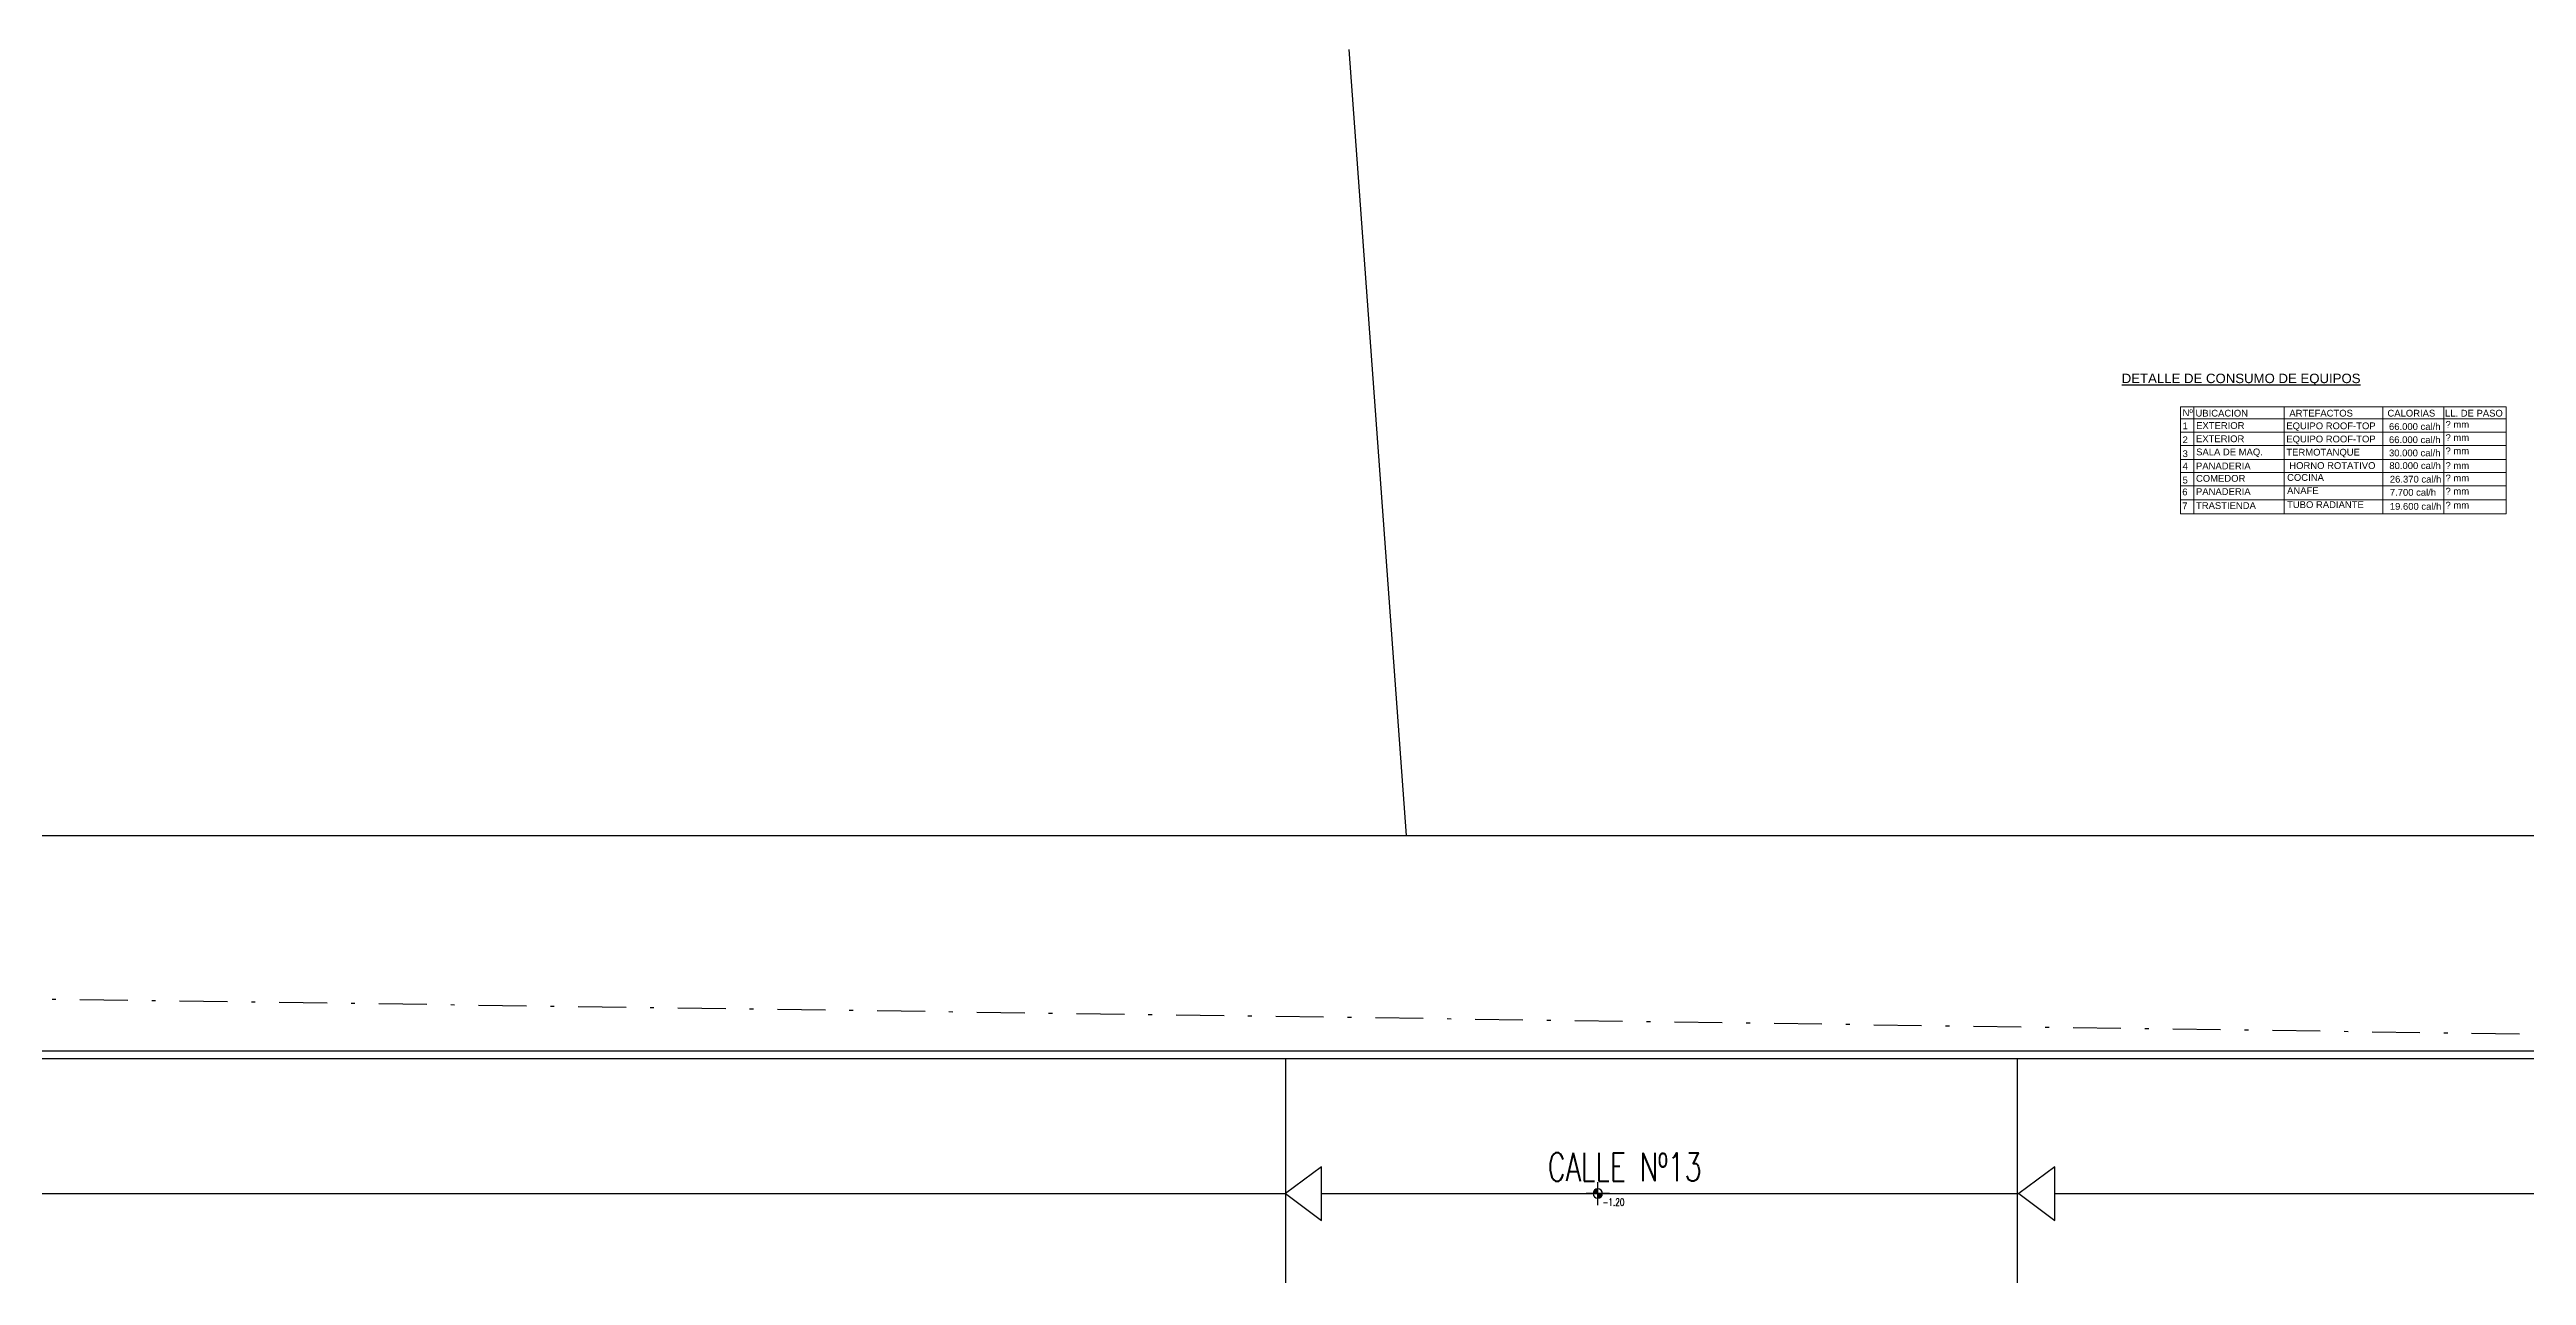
# Model space of a CAD drawing. Header units: millimetres. Extents: x -129 to 3172, y -143 to 919.
# Drawn here: x -44.6 to 21, y 45 to 77.5 of the extents above; entities that cross this region are included whole.
import ezdxf

# ---------------------------------------------------------------- set-up
doc = ezdxf.new("R2010")
doc.units = ezdxf.units.MM
doc.header["$LTSCALE"] = 0.1
doc.linetypes.add('DASHDOT', pattern=[25.4, 12.7, -6.35, 0, -6.35])
for name, color, linetype in [('A-NIVEL DE PROYECTO', 1, 'Continuous'), ('E-TXT CALLES', 7, 'Continuous'), ('RLV-AUXILIARES', 252, 'Continuous'), ('RLV-CORDONES', 2, 'Continuous'), ('RLV-LINEA MT', 252, 'DASHDOT'), ('RLV-PARCELAS', 8, 'Continuous')]:
    doc.layers.add(name, color=color, linetype=linetype)
doc.styles.add('ROMAND', font='romand.shx', dxfattribs={"width": 0.8})
doc.styles.get("Standard").update_dxf_attribs({"font": 'arial.ttf'})
doc.styles.add('VAUX', font='romans.shx', dxfattribs={"width": 0.85})

# ---------------------------------------------------------------- blocks, each defined once
blk = doc.blocks.new('y')
h = blk.add_hatch(color=2)
h.dxf.hatch_style = 1
h.paths.add_polyline_path([(0.22, 0.1, -0.414214), (0.52, -0.2), (0.22, -0.2)])
h.paths.add_polyline_path([(-0.07, -0.22), (0.22, -0.22), (0.22, -0.49, -0.386785)])
h.paths.add_polyline_path([(-0.07, -0.2), (0.22, -0.2), (0.22, -0.22), (-0.07, -0.22, -0.023641)])
at = {"color": 2}
for p, q in [((0.22, 0.52), (0.22, -0.91)), ((0.94, -0.2), (-0.5, -0.2))]:
    blk.add_line(p, q, dxfattribs=at)
blk.add_circle((0.22, -0.2), 0.295, dxfattribs=at)
at = {"style": 'VAUX'}
blk.add_attdef('+99.50', (0.5, 0.1), '', height=0.433, dxfattribs=at)

msp = doc.modelspace()

# ---------------------------------------------------------------- linework, layer by layer
at = {"lineweight": 20}
for p, q in [((11.87, 68.031), (20.504, 68.031)), ((11.87, 68.031), (11.87, 65.204)), ((11.87, 67.712), (20.504, 67.712)), ((12.229, 68.031), (12.229, 65.204)), ((14.617, 68.031), (14.617, 65.204)), ((17.233, 65.204), (17.233, 68.031)), ((18.851, 68.031), (18.851, 65.204)), ((20.504, 68.031), (20.504, 65.204)), ((20.504, 67.363), (11.87, 67.363)), ((20.504, 67.013), (11.87, 67.013)), ((20.504, 66.643), (11.87, 66.643)), ((11.87, 66.643), (20.504, 66.643)), ((20.504, 66.294), (11.87, 66.294)), ((20.504, 65.944), (11.87, 65.944)), ((20.504, 65.574), (11.87, 65.574)), ((11.87, 65.574), (20.504, 65.574)), ((20.504, 65.574), (11.87, 65.574)), ((20.504, 65.204), (11.87, 65.204)), ((11.87, 65.204), (20.504, 65.204))]:
    msp.add_line(p, q, dxfattribs=at)
at = {"layer": 'RLV-AUXILIARES'}
for p, q in [((-11.831, 50.778, 0), (-11.831, 43.778, 0)), ((7.551, 50.778, 0), (7.551, 43.778, 0)), ((-60.671, 47.199, 0), (-11.831, 47.199, 0)), ((-10.877, 47.199, 0), (7.591, 47.199, 0)), ((8.544, 47.199, 0), (50.374, 47.199, 0))]:
    msp.add_line(p, q, dxfattribs=at)
at = {"layer": 'RLV-AUXILIARES', "elevation": 0}
for points in [[(-10.877, 46.485), (-10.877, 47.912), (-11.831, 47.199), (-10.877, 46.485)], [(8.544, 46.485), (8.544, 47.912), (7.591, 47.199), (8.544, 46.485)]]:
    msp.add_lwpolyline(points, dxfattribs=at)
at = {"layer": 'RLV-CORDONES', "elevation": 0}
for points in [[(-61.625, 77.495), (-61.625, 60.084), (-61.625, 60.084), (-61.625, 60.084), (-61.625, 60.084), (-61.625, 60.084), (-61.625, 60.084), (-61.625, 56.778, 0.414212), (-55.625, 50.778), (-29.056, 50.778)], [(-35.223, 50.778), (46.375, 50.778, 0.414214), (50.375, 54.778), (50.375, 77.495)]]:
    msp.add_lwpolyline(points, format="xyb", dxfattribs=at)
at = {"layer": 'RLV-CORDONES', "color": 253, "elevation": 0}
for points in [[(-61.425, 77.495), (-61.425, 56.778, 0.414212), (-55.625, 50.978), (-28.867, 50.978)], [(-37.541, 50.978), (46.375, 50.978, 0.414214), (50.175, 54.778), (50.175, 77.495)]]:
    msp.add_lwpolyline(points, format="xyb", dxfattribs=at)
at = {"layer": 'RLV-LINEA MT'}
msp.add_line((57.812, 50.903, 0), (-80.115, 52.846, 0), dxfattribs=at)
at = {"layer": 'RLV-PARCELAS', "elevation": 0}
for points in [[(-58.625, 77.495), (-58.625, 56.682), (47.389, 56.682), (47.389, 77.495)], [(-8.628, 56.682), (-10.143, 77.495)]]:
    msp.add_lwpolyline(points, dxfattribs=at)

# ---------------------------------------------------------------- block references
at = {"layer": 'A-NIVEL DE PROYECTO'}
ref = msp.add_blockref('y', (-3.653, 47.116, 0.001), dxfattribs=dict(at, xscale=-0.4238286602019429, yscale=0.4238286602019429, zscale=0.4238286602019429, rotation=180))
ref.add_attrib('+99.50', '-1.20', (-3.433, 46.874, 0.001), dxfattribs={"layer": '0', "height": 0.2, "style": 'VAUX', "width": 0.7})

# ---------------------------------------------------------------- texts
at = {"lineweight": 20}
for s, height, p in [('1', 0.179, (11.929, 67.441)), ('Nº', 0.1793, (11.929, 67.787)), ('UBICACION', 0.1793, (12.271, 67.776)), ('EXTERIOR', 0.1793, (12.288, 67.449)), ('EQUIPO ROOF-TOP', 0.17934, (14.677, 67.441)), ('ARTEFACTOS', 0.1793, (14.757, 67.776)), ('CALORIAS', 0.1793, (17.355, 67.776)), ('66.000 cal/h  ', 0.17934, (17.396, 67.422)), ('LL. DE PASO', 0.17934, (18.879, 67.776)), ('? mm', 0.1793, (18.893, 67.478)), ('2', 0.179, (11.929, 67.073)), ('SALA DE MAQ.', 0.17934, (12.288, 66.75)), ('EXTERIOR', 0.1793, (12.284, 67.098)), ('TERMOTANQUE', 0.17934, (14.677, 66.743)), ('EQUIPO ROOF-TOP', 0.17934, (14.677, 67.092)), ('66.000 cal/h  ', 0.17934, (17.396, 67.073)), ('? mm', 0.1793, (18.893, 67.129)), ('? mm', 0.1793, (18.893, 66.779)), ('4', 0.179, (11.929, 66.372)), ('3', 0.179, (11.929, 66.703)), ('PANADERIA', 0.1793, (12.284, 66.378)), ('HORNO ROTATIVO', 0.17934, (14.755, 66.389)), ('30.000 cal/h  ', 0.17934, (17.396, 66.724)), ('80.000 cal/h', 0.17934, (17.405, 66.387)), ('? mm', 0.1793, (18.893, 66.388)), ('6', 0.179, (11.92, 65.692)), ('5', 0.179, (11.929, 66.004)), ('COMEDOR', 0.1793, (12.284, 66.05)), ('PANADERIA', 0.1793, (12.284, 65.7)), ('ANAFE', 0.1793, (14.697, 65.725)), ('COCINA', 0.1793, (14.697, 66.074)), ('26.370 cal/h  ', 0.17934, (17.418, 66.028)), ('7.700 cal/h  ', 0.17934, (17.418, 65.679)), ('? mm', 0.1793, (18.893, 66.06)), ('? mm', 0.1793, (18.893, 65.71)), ('7', 0.179, (11.92, 65.322)), ('TRASTIENDA', 0.1793, (12.284, 65.33)), ('TUBO RADIANTE', 0.17934, (14.697, 65.354)), ('19.600 cal/h  ', 0.17934, (17.418, 65.308)), ('? mm', 0.1793, (18.893, 65.34))]:
    msp.add_text(s, height=height, dxfattribs=at).set_placement(p)
at = {"insert": (10.317, 68.912), "char_height": 0.25, "width": 8.95517, "attachment_point": 1}
msp.add_mtext('{\\LDETALLE DE CONSUMO DE EQUIPOS}', dxfattribs=at)
at = {"layer": 'E-TXT CALLES', "insert": (-8.333, 48.282, 0), "char_height": 0.75, "width": 11.44355, "attachment_point": 1, "style": 'ROMAND'}
msp.add_mtext('\\pi3.44678;{\\Fromans|c0;\\W0.7;CALLE Nº13}', dxfattribs=at)

doc.saveas('drawing.dxf')
